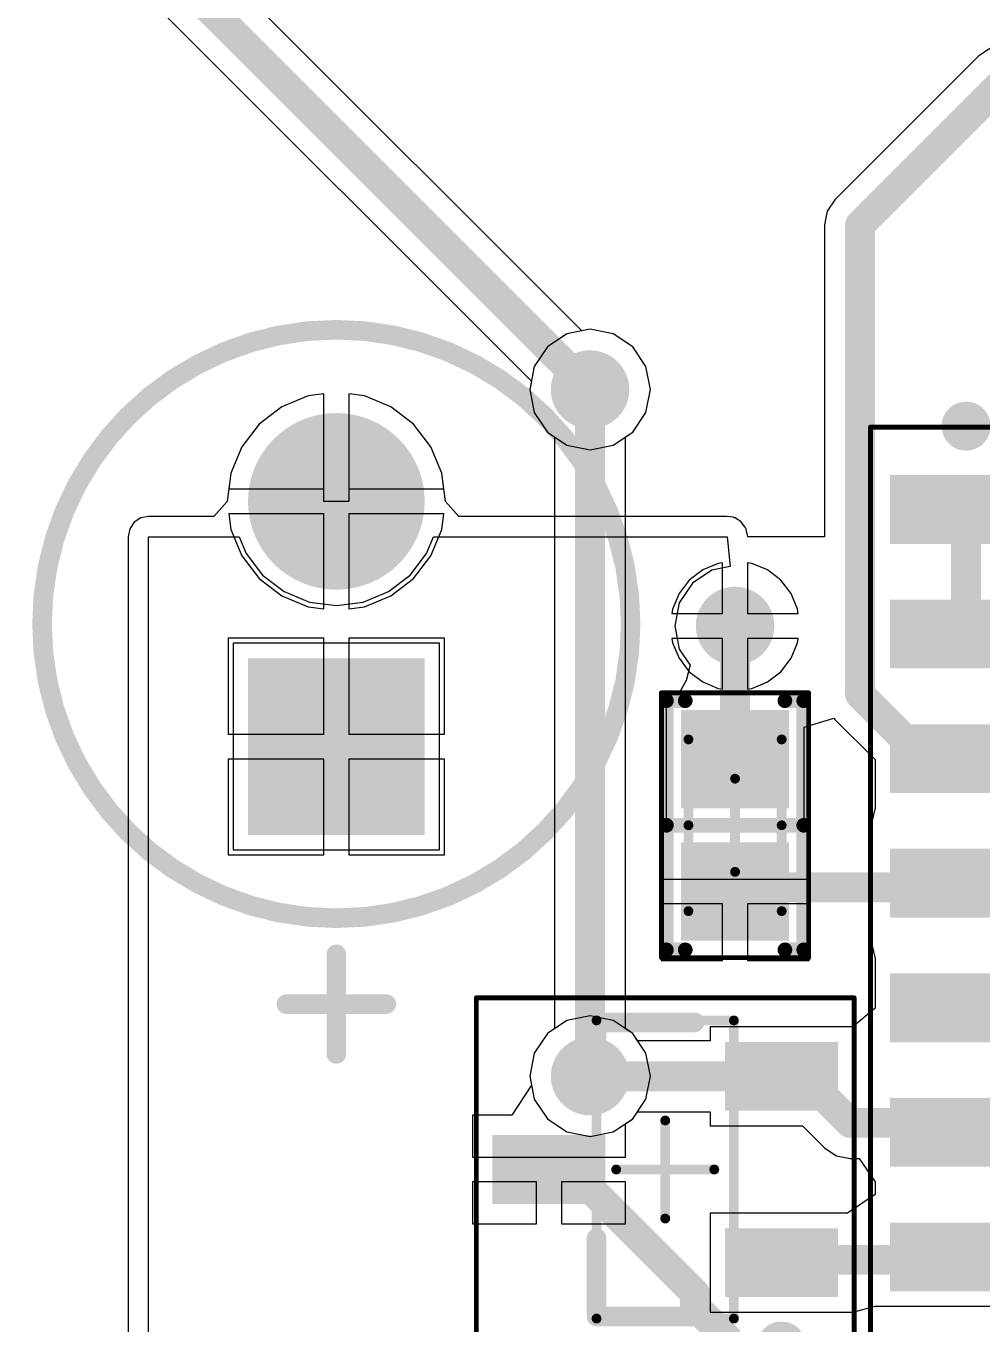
# Model space of a CAD drawing. Header units: millimetres. Extents: x 45 to 209, y 90 to 189.
# Drawn here: x 55.07 to 64.82, y 106.84 to 120.07 of the extents above; entities that cross this region are included whole.
import ezdxf

# ---------------------------------------------------------------- set-up
doc = ezdxf.new("R2010")
doc.units = ezdxf.units.MM
for name, color, linetype in [('BottomLayer', 5, 'Continuous'), ('BottomSolder', 6, 'Continuous'), ('Mechanical13', 56, 'Continuous'), ('Mechanical15', 56, 'Continuous'), ('MultiLayer', 9, 'Continuous'), ('PadHoleLayer', 156, 'Continuous'), ('TopLayer', 1, 'Continuous'), ('TopOverlay', 2, 'Continuous'), ('TopPaste', 8, 'Continuous'), ('TopSolder', 216, 'Continuous'), ('ViaHoleLayer', 16, 'Continuous')]:
    doc.layers.add(name, color=color, linetype=linetype)

# ---------------------------------------------------------------- blocks, each defined once
blk = doc.blocks.new('TI_SOT_23_3_DBZ_5')
at = {"layer": 'Mechanical13', "const_width": 0.0999998}
for points in [[(0.7000011399999999, 1.5199995), (-0.6999985999999999, 1.5199995)], [(-0.6999985999999999, 1.5199995), (-0.6999985999999999, -1.5199995)], [(0.7000011399999999, 1.5199995), (0.7000011399999999, -1.5199995)], [(0.7000011399999999, -1.5199995), (-0.6999985999999999, -1.5199995)]]:
    blk.add_lwpolyline(points, dxfattribs=at)
at = {"layer": 'Mechanical13', "const_width": 0.0499999}
for points in [[(-0.72499728, 1.5199995, 1), (-0.67499992, 1.5199995, 1)], [(-0.72499728, 1.5199995, 1), (-0.67499992, 1.5199995, 1)], [(0.67500246, 1.5199995, 1), (0.72499982, 1.5199995, 1)], [(0.67500246, 1.5199995, 1), (0.72499982, 1.5199995, 1)], [(-0.72499728, -1.5199995, 1), (-0.67499992, -1.5199995, 1)], [(-0.72499728, -1.5199995, 1), (-0.67499992, -1.5199995, 1)], [(0.67500246, -1.5199995, 1), (0.72499982, -1.5199995, 1)], [(0.67500246, -1.5199995, 1), (0.72499982, -1.5199995, 1)]]:
    blk.add_lwpolyline(points, format="xyb", close=True, dxfattribs=at)
at = {"layer": 'Mechanical15'}
for points, const_width in [([(1.92499996, 1.75000158), (-1.92499996, 1.75000158)], 0.0499999), ([(-1.92499996, 1.75000158), (-1.92499996, -1.74999904)], 0.0499999), ([(1.92499996, 1.75000158), (1.92499996, -1.74999904)], 0.0499999), ([(0, 0.50000154), (0, -0.499999)], 0.0999998), ([(0.50000154, 0), (-0.499999, 0)], 0.0999998), ([(1.92499996, -1.74999904), (-1.92499996, -1.74999904)], 0.0499999)]:
    blk.add_lwpolyline(points, dxfattribs=dict(at, const_width=const_width))
for points, const_width in [([(-1.9374993, 1.75000158, 1), (-1.91250062, 1.75000158, 1)], 0.02499868), ([(-1.9374993, 1.75000158, 1), (-1.91250062, 1.75000158, 1)], 0.02499868), ([(1.91250062, 1.75000158, 1), (1.9374993, 1.75000158, 1)], 0.02499868), ([(1.91250062, 1.75000158, 1), (1.9374993, 1.75000158, 1)], 0.02499868), ([(-0.02499868, 0.50000154, 1), (0.02499868, 0.50000154, 1)], 0.0499999), ([(-0.5249976799999999, 0, 1), (-0.47500032, 0, 1)], 0.0499999), ([(0.47500286, 0, 1), (0.52500022, 0, 1)], 0.0499999), ([(-0.02499868, -0.499999, 1), (0.02499868, -0.499999, 1)], 0.0499999), ([(-1.9374993, -1.74999904, 1), (-1.91250062, -1.74999904, 1)], 0.02499868), ([(-1.9374993, -1.74999904, 1), (-1.91250062, -1.74999904, 1)], 0.02499868), ([(1.91250062, -1.74999904, 1), (1.9374993, -1.74999904, 1)], 0.02499868), ([(1.91250062, -1.74999904, 1), (1.9374993, -1.74999904, 1)], 0.02499868)]:
    blk.add_lwpolyline(points, format="xyb", close=True, dxfattribs=dict(at, const_width=const_width))
at = {"layer": 'TopLayer'}
for points in [[(-0.65999868, 0.65000124), (-0.65999868, 1.25000004), (-1.70999912, 0.65000124), (-1.70999912, 1.25000004)], [(1.71000166, -0.2999994), (1.71000166, 0.2999994), (0.6600012199999999, -0.2999994), (0.6600012199999999, 0.2999994)], [(-0.65999868, -1.2499975), (-0.65999868, -0.6499986999999999), (-1.70999912, -1.2499975), (-1.70999912, -0.6499986999999999)]]:
    blk.add_solid(points, dxfattribs=at)
at = {"layer": 'TopOverlay'}
for points, const_width in [([(-1.05999788, 1.80000148, 1), (-1.30999992, 1.80000148, 1)], 0.2499995), ([(-1.37249916, 1.80000148, 1), (-1.24750068, 1.80000148, 1)], 0.12499848), ([(-1.12249712, 1.80000148, 1), (-0.9974986399999999, 1.80000148, 1)], 0.12499848), ([(-0.3499993, 1.49999954, 1), (-0.2499995, 1.49999954, 1)], 0.0999998), ([(0.65000124, 1.49999954, 1), (0.75000104, 1.49999954, 1)], 0.0999998), ([(0.65000124, 1.49999954, 1), (0.75000104, 1.49999954, 1)], 0.0999998), ([(0.65000124, 0.7000011399999999, 1), (0.75000104, 0.7000011399999999, 1)], 0.0999998), ([(0.65000124, -0.6999985999999999, 1), (0.75000104, -0.6999985999999999, 1)], 0.0999998), ([(-0.3499993, -1.49999954, 1), (-0.2499995, -1.49999954, 1)], 0.0999998), ([(0.65000124, -1.49999954, 1), (0.75000104, -1.49999954, 1)], 0.0999998), ([(0.65000124, -1.49999954, 1), (0.75000104, -1.49999954, 1)], 0.0999998)]:
    blk.add_lwpolyline(points, format="xyb", close=True, dxfattribs=dict(at, const_width=const_width))
at = {"layer": 'TopOverlay', "const_width": 0.1999996}
for points in [[(0.7000011399999999, 1.49999954), (-0.2999994, 1.49999954)], [(0.7000011399999999, 1.49999954), (0.7000011399999999, 0.7000011399999999)], [(0.7000011399999999, -0.6999985999999999), (0.7000011399999999, -1.49999954)], [(0.7000011399999999, -1.49999954), (-0.2999994, -1.49999954)]]:
    blk.add_lwpolyline(points, dxfattribs=at)
at = {"layer": 'TopPaste'}
for points in [[(-0.65999868, 0.65000124), (-0.65999868, 1.25000004), (-1.70999912, 0.65000124), (-1.70999912, 1.25000004)], [(1.71000166, -0.2999994), (1.71000166, 0.2999994), (0.6600012199999999, -0.2999994), (0.6600012199999999, 0.2999994)], [(-0.65999868, -1.2499975), (-0.65999868, -0.6499986999999999), (-1.70999912, -1.2499975), (-1.70999912, -0.6499986999999999)]]:
    blk.add_solid(points, dxfattribs=at)
at = {"layer": 'TopSolder'}
for points in [[(-0.60919868, 0.59920124), (-0.60919868, 1.30080004), (-1.76079912, 0.59920124), (-1.76079912, 1.30080004)], [(1.76080166, -0.3507994), (1.76080166, 0.3507994), (0.60920122, -0.3507994), (0.60920122, 0.3507994)], [(-0.60919868, -1.3007975), (-0.60919868, -0.5991987), (-1.76079912, -1.3007975), (-1.76079912, -0.5991987)]]:
    blk.add_solid(points, dxfattribs=at)
blk = doc.blocks.new('34355DA5_B1DA_47C2_A88A_ECF82120A4F7_8')
at = {"layer": 'Mechanical15'}
for points, const_width in [([(-3.70000022, 4.65000086), (3.70000022, 4.65000086)], 0.0499999), ([(-3.70000022, -4.65000086), (-3.70000022, 4.65000086)], 0.0499999), ([(3.70000022, -4.65000086), (3.70000022, 4.65000086)], 0.0499999), ([(0, -0.499999), (0, 0.499999)], 0.0999998), ([(-0.50000154, 0), (0.499999, 0)], 0.0999998), ([(-3.70000022, -4.65000086), (3.70000022, -4.65000086)], 0.0499999)]:
    blk.add_lwpolyline(points, dxfattribs=dict(at, const_width=const_width))
for points, const_width in [([(-3.71249956, 4.65000086, 1), (-3.68750088, 4.65000086, 1)], 0.02499868), ([(-3.71249956, 4.65000086, 1), (-3.68750088, 4.65000086, 1)], 0.02499868), ([(3.68750088, 4.65000086, 1), (3.71249956, 4.65000086, 1)], 0.02499868), ([(3.68750088, 4.65000086, 1), (3.71249956, 4.65000086, 1)], 0.02499868), ([(-0.02499868, 0.499999, 1), (0.02499868, 0.499999, 1)], 0.0499999), ([(-0.52500022, 0, 1), (-0.47500286, 0, 1)], 0.0499999), ([(0.47500032, 0, 1), (0.5249976799999999, 0, 1)], 0.0499999), ([(-0.02499868, -0.499999, 1), (0.02499868, -0.499999, 1)], 0.0499999), ([(-3.71249956, -4.65000086, 1), (-3.68750088, -4.65000086, 1)], 0.02499868), ([(-3.71249956, -4.65000086, 1), (-3.68750088, -4.65000086, 1)], 0.02499868), ([(3.68750088, -4.65000086, 1), (3.71249956, -4.65000086, 1)], 0.02499868), ([(3.68750088, -4.65000086, 1), (3.71249956, -4.65000086, 1)], 0.02499868)]:
    blk.add_lwpolyline(points, format="xyb", close=True, dxfattribs=dict(at, const_width=const_width))
at = {"layer": 'TopLayer'}
for points in [[(-2.00000108, 3.5100006), (-2.00000108, 4.1099994), (-3.45000072, 3.5100006), (-3.45000072, 4.1099994)], [(3.44999818, 3.5100006), (3.44999818, 4.1099994), (1.99999854, 3.5100006), (1.99999854, 4.1099994)], [(-2.00000108, 2.2400006), (-2.00000108, 2.8399994), (-3.45000072, 2.2400006), (-3.45000072, 2.8399994)], [(3.44999818, 2.2400006), (3.44999818, 2.8399994), (1.99999854, 2.2400006), (1.99999854, 2.8399994)], [(-2.00000108, 0.9700006), (-2.00000108, 1.5699994), (-3.45000072, 0.9700006), (-3.45000072, 1.5699994)], [(3.44999818, 0.9700006), (3.44999818, 1.5699994), (1.99999854, 0.9700006), (1.99999854, 1.5699994)], [(-2.00000108, -0.2999994), (-2.00000108, 0.2999994), (-3.45000072, -0.2999994), (-3.45000072, 0.2999994)], [(3.44999818, -0.2999994), (3.44999818, 0.2999994), (1.99999854, -0.2999994), (1.99999854, 0.2999994)], [(-2.00000108, -1.5699994), (-2.00000108, -0.9700006), (-3.45000072, -1.5699994), (-3.45000072, -0.9700006)], [(3.44999818, -1.5699994), (3.44999818, -0.9700006), (1.99999854, -1.5699994), (1.99999854, -0.9700006)], [(-2.00000108, -2.8399994), (-2.00000108, -2.2400006), (-3.45000072, -2.8399994), (-3.45000072, -2.2400006)], [(3.44999818, -2.8399994), (3.44999818, -2.2400006), (1.99999854, -2.8399994), (1.99999854, -2.2400006)], [(-2.00000108, -4.1099994), (-2.00000108, -3.5100006), (-3.45000072, -4.1099994), (-3.45000072, -3.5100006)], [(3.44999818, -4.1099994), (3.44999818, -3.5100006), (1.99999854, -4.1099994), (1.99999854, -3.5100006)]]:
    blk.add_solid(points, dxfattribs=at)
at = {"layer": 'TopOverlay'}
for points, const_width in [([(-2.59999988, 4.660000839999999, 1), (-2.85000192, 4.660000839999999, 1)], 0.2499995), ([(-2.91250116, 4.660000839999999, 1), (-2.78750268, 4.660000839999999, 1)], 0.12499848), ([(-2.66249912, 4.660000839999999, 1), (-2.53750064, 4.660000839999999, 1)], 0.12499848), ([(-1.65000178, 4.39999882, 1), (-1.55000198, 4.39999882, 1)], 0.0999998), ([(-1.65000178, 4.39999882, 1), (-1.55000198, 4.39999882, 1)], 0.0999998), ([(1.54999944, 4.39999882, 1), (1.64999924, 4.39999882, 1)], 0.0999998), ([(1.54999944, 4.39999882, 1), (1.64999924, 4.39999882, 1)], 0.0999998), ([(-0.30000194, 3.40000082, 1), (-0.90000074, 3.40000082, 1)], 0.5999987999999999), ([(-1.05000044, 3.40000082, 1), (-0.75000104, 3.40000082, 1)], 0.2999994), ([(-0.4500016399999999, 3.40000082, 1), (-0.15000224, 3.40000082, 1)], 0.2999994), ([(-1.65000178, -4.39999882, 1), (-1.55000198, -4.39999882, 1)], 0.0999998), ([(-1.65000178, -4.39999882, 1), (-1.55000198, -4.39999882, 1)], 0.0999998), ([(1.54999944, -4.39999882, 1), (1.64999924, -4.39999882, 1)], 0.0999998), ([(1.54999944, -4.39999882, 1), (1.64999924, -4.39999882, 1)], 0.0999998)]:
    blk.add_lwpolyline(points, format="xyb", close=True, dxfattribs=dict(at, const_width=const_width))
at = {"layer": 'TopOverlay', "const_width": 0.1999996}
for points in [[(-1.60000188, 4.39999882), (1.59999934, 4.39999882)], [(-1.60000188, -4.39999882), (-1.60000188, 4.39999882)], [(1.59999934, -4.39999882), (1.59999934, 4.39999882)], [(-1.60000188, -4.39999882), (1.59999934, -4.39999882)]]:
    blk.add_lwpolyline(points, dxfattribs=at)
at = {"layer": 'TopPaste'}
for points in [[(-2.00000108, 3.5100006), (-2.00000108, 4.1099994), (-3.45000072, 3.5100006), (-3.45000072, 4.1099994)], [(3.44999818, 3.5100006), (3.44999818, 4.1099994), (1.99999854, 3.5100006), (1.99999854, 4.1099994)], [(-2.00000108, 2.2400006), (-2.00000108, 2.8399994), (-3.45000072, 2.2400006), (-3.45000072, 2.8399994)], [(3.44999818, 2.2400006), (3.44999818, 2.8399994), (1.99999854, 2.2400006), (1.99999854, 2.8399994)], [(-2.00000108, 0.9700006), (-2.00000108, 1.5699994), (-3.45000072, 0.9700006), (-3.45000072, 1.5699994)], [(3.44999818, 0.9700006), (3.44999818, 1.5699994), (1.99999854, 0.9700006), (1.99999854, 1.5699994)], [(-2.00000108, -0.2999994), (-2.00000108, 0.2999994), (-3.45000072, -0.2999994), (-3.45000072, 0.2999994)], [(3.44999818, -0.2999994), (3.44999818, 0.2999994), (1.99999854, -0.2999994), (1.99999854, 0.2999994)], [(-2.00000108, -1.5699994), (-2.00000108, -0.9700006), (-3.45000072, -1.5699994), (-3.45000072, -0.9700006)], [(3.44999818, -1.5699994), (3.44999818, -0.9700006), (1.99999854, -1.5699994), (1.99999854, -0.9700006)], [(-2.00000108, -2.8399994), (-2.00000108, -2.2400006), (-3.45000072, -2.8399994), (-3.45000072, -2.2400006)], [(3.44999818, -2.8399994), (3.44999818, -2.2400006), (1.99999854, -2.8399994), (1.99999854, -2.2400006)], [(-2.00000108, -4.1099994), (-2.00000108, -3.5100006), (-3.45000072, -4.1099994), (-3.45000072, -3.5100006)], [(3.44999818, -4.1099994), (3.44999818, -3.5100006), (1.99999854, -4.1099994), (1.99999854, -3.5100006)]]:
    blk.add_solid(points, dxfattribs=at)
at = {"layer": 'TopSolder'}
for points in [[(-1.94920108, 3.4592006), (-1.94920108, 4.1607994), (-3.50080072, 3.4592006), (-3.50080072, 4.1607994)], [(3.50079818, 3.4592006), (3.50079818, 4.1607994), (1.94919854, 3.4592006), (1.94919854, 4.1607994)], [(-1.94920108, 2.1892006), (-1.94920108, 2.8907994), (-3.50080072, 2.1892006), (-3.50080072, 2.8907994)], [(3.50079818, 2.1892006), (3.50079818, 2.8907994), (1.94919854, 2.1892006), (1.94919854, 2.8907994)], [(-1.94920108, 0.9192005999999999), (-1.94920108, 1.6207994), (-3.50080072, 0.9192005999999999), (-3.50080072, 1.6207994)], [(3.50079818, 0.9192005999999999), (3.50079818, 1.6207994), (1.94919854, 0.9192005999999999), (1.94919854, 1.6207994)], [(-1.94920108, -0.3507994), (-1.94920108, 0.3507994), (-3.50080072, -0.3507994), (-3.50080072, 0.3507994)], [(3.50079818, -0.3507994), (3.50079818, 0.3507994), (1.94919854, -0.3507994), (1.94919854, 0.3507994)], [(-1.94920108, -1.6207994), (-1.94920108, -0.9192005999999999), (-3.50080072, -1.6207994), (-3.50080072, -0.9192005999999999)], [(3.50079818, -1.6207994), (3.50079818, -0.9192005999999999), (1.94919854, -1.6207994), (1.94919854, -0.9192005999999999)], [(-1.94920108, -2.8907994), (-1.94920108, -2.1892006), (-3.50080072, -2.8907994), (-3.50080072, -2.1892006)], [(3.50079818, -2.8907994), (3.50079818, -2.1892006), (1.94919854, -2.8907994), (1.94919854, -2.1892006)], [(-1.94920108, -4.1607994), (-1.94920108, -3.4592006), (-3.50080072, -4.1607994), (-3.50080072, -3.4592006)], [(3.50079818, -4.1607994), (3.50079818, -3.4592006), (1.94919854, -4.1607994), (1.94919854, -3.4592006)]]:
    blk.add_solid(points, dxfattribs=at)
blk = doc.blocks.new('CAP_0603_1608_84')
at = {"layer": 'Mechanical13', "const_width": 0.0999998}
for points in [[(-0.87499952, -0.47500032), (-0.87499952, 0.47499778)], [(0.87499952, 0.47499778), (-0.87499952, 0.47499778)], [(0.87499952, -0.47500032), (0.87499952, 0.47499778)], [(0.87499952, -0.47500032), (-0.87499952, -0.47500032)]]:
    blk.add_lwpolyline(points, dxfattribs=at)
at = {"layer": 'Mechanical13', "const_width": 0.0499999}
for points in [[(-0.8999982, 0.47499778, 1), (-0.8500008399999999, 0.47499778, 1)], [(-0.8999982, 0.47499778, 1), (-0.8500008399999999, 0.47499778, 1)], [(0.8500008399999999, 0.47499778, 1), (0.8999982, 0.47499778, 1)], [(0.8500008399999999, 0.47499778, 1), (0.8999982, 0.47499778, 1)], [(-0.8999982, -0.47500032, 1), (-0.8500008399999999, -0.47500032, 1)], [(-0.8999982, -0.47500032, 1), (-0.8500008399999999, -0.47500032, 1)], [(0.8500008399999999, -0.47500032, 1), (0.8999982, -0.47500032, 1)], [(0.8500008399999999, -0.47500032, 1), (0.8999982, -0.47500032, 1)]]:
    blk.add_lwpolyline(points, format="xyb", close=True, dxfattribs=at)
at = {"layer": 'Mechanical15'}
for points, const_width in [([(-1.34999984, -0.75000104), (-1.34999984, 0.7499985)], 0.0499999), ([(1.34999984, 0.7499985), (-1.34999984, 0.7499985)], 0.0499999), ([(1.34999984, -0.75000104), (1.34999984, 0.7499985)], 0.0499999), ([(0, -0.47500032), (0, 0.47499778)], 0.0999998), ([(0.47500032, 0), (-0.47500032, 0)], 0.0999998), ([(1.34999984, -0.75000104), (-1.34999984, -0.75000104)], 0.0499999)]:
    blk.add_lwpolyline(points, dxfattribs=dict(at, const_width=const_width))
for points, const_width in [([(-1.36249918, 0.7499985, 1), (-1.3375005, 0.7499985, 1)], 0.02499868), ([(-1.36249918, 0.7499985, 1), (-1.3375005, 0.7499985, 1)], 0.02499868), ([(1.3375005, 0.7499985, 1), (1.36249918, 0.7499985, 1)], 0.02499868), ([(1.3375005, 0.7499985, 1), (1.36249918, 0.7499985, 1)], 0.02499868), ([(-0.02499868, 0.47499778, 1), (0.02499868, 0.47499778, 1)], 0.0499999), ([(-0.499999, 0, 1), (-0.4500016399999999, 0, 1)], 0.0499999), ([(0.4500016399999999, 0, 1), (0.499999, 0, 1)], 0.0499999), ([(-0.02499868, -0.47500032, 1), (0.02499868, -0.47500032, 1)], 0.0499999), ([(-1.36249918, -0.75000104, 1), (-1.3375005, -0.75000104, 1)], 0.02499868), ([(-1.36249918, -0.75000104, 1), (-1.3375005, -0.75000104, 1)], 0.02499868), ([(1.3375005, -0.75000104, 1), (1.36249918, -0.75000104, 1)], 0.02499868), ([(1.3375005, -0.75000104, 1), (1.36249918, -0.75000104, 1)], 0.02499868)]:
    blk.add_lwpolyline(points, format="xyb", close=True, dxfattribs=dict(at, const_width=const_width))
at = {"layer": 'TopLayer'}
for points in [[(-0.22500082, -0.499999), (-0.22500082, 0.499999), (-1.12499902, -0.499999), (-1.12499902, 0.499999)], [(1.12499902, -0.499999), (1.12499902, 0.499999), (0.22500082, -0.499999), (0.22500082, 0.499999)]]:
    blk.add_solid(points, dxfattribs=at)
at = {"layer": 'TopOverlay', "const_width": 0.1499997}
for points in [[(1.27, 0.7000011399999999), (-1.27, 0.7000011399999999)], [(-1.27, 0.508), (-1.27, 0.7000011399999999)], [(0, -0.7000011399999999), (0, 0.7000011399999999)], [(1.27, 0.508), (1.27, 0.7000011399999999)], [(-1.27, -0.7000011399999999), (-1.27, -0.508)], [(1.27, -0.7000011399999999), (1.27, -0.508)], [(1.27, -0.7000011399999999), (-1.27, -0.7000011399999999)]]:
    blk.add_lwpolyline(points, dxfattribs=at)
at = {"layer": 'TopOverlay', "const_width": 0.07499858}
for points in [[(-1.30750056, 0.7000011399999999, 1), (-1.23249944, 0.7000011399999999, 1)], [(-1.30750056, 0.7000011399999999, 1), (-1.23249944, 0.7000011399999999, 1)], [(-0.03750056, 0.7000011399999999, 1), (0.03750056, 0.7000011399999999, 1)], [(1.23249944, 0.7000011399999999, 1), (1.30750056, 0.7000011399999999, 1)], [(1.23249944, 0.7000011399999999, 1), (1.30750056, 0.7000011399999999, 1)], [(-1.30750056, 0.508, 1), (-1.23249944, 0.508, 1)], [(1.23249944, 0.508, 1), (1.30750056, 0.508, 1)], [(-1.30750056, -0.508, 1), (-1.23249944, -0.508, 1)], [(1.23249944, -0.508, 1), (1.30750056, -0.508, 1)], [(-1.30750056, -0.7000011399999999, 1), (-1.23249944, -0.7000011399999999, 1)], [(-1.30750056, -0.7000011399999999, 1), (-1.23249944, -0.7000011399999999, 1)], [(-0.03750056, -0.7000011399999999, 1), (0.03750056, -0.7000011399999999, 1)], [(1.23249944, -0.7000011399999999, 1), (1.30750056, -0.7000011399999999, 1)], [(1.23249944, -0.7000011399999999, 1), (1.30750056, -0.7000011399999999, 1)]]:
    blk.add_lwpolyline(points, format="xyb", close=True, dxfattribs=at)
at = {"layer": 'TopPaste'}
for points in [[(-0.22500082, -0.499999), (-0.22500082, 0.499999), (-1.12499902, -0.499999), (-1.12499902, 0.499999)], [(1.12499902, -0.499999), (1.12499902, 0.499999), (0.22500082, -0.499999), (0.22500082, 0.499999)]]:
    blk.add_solid(points, dxfattribs=at)
at = {"layer": 'TopSolder'}
for points in [[(-0.17420082, -0.5507989999999999), (-0.17420082, 0.5507989999999999), (-1.17579902, -0.5507989999999999), (-1.17579902, 0.5507989999999999)], [(1.17579902, -0.5507989999999999), (1.17579902, 0.5507989999999999), (0.17420082, -0.5507989999999999), (0.17420082, 0.5507989999999999)]]:
    blk.add_solid(points, dxfattribs=at)
blk = doc.blocks.new('3924B366_8672_45E9_B0BE_62DACC24E783_88')
at = {"layer": 'BottomLayer', "const_width": 0.8499983}
blk.add_lwpolyline([(2.07499966, 0, 1), (2.9250005, 0, 1)], format="xyb", close=True, dxfattribs=at)
at = {"layer": 'BottomLayer'}
blk.add_solid([(-0.8499983, -0.8499983), (0.8499983, -0.8499983), (-0.8499983, 0.8499983), (0.8499983, 0.8499983)], dxfattribs=at)
at = {"layer": 'BottomSolder', "const_width": 0.9007983}
blk.add_lwpolyline([(2.04959966, 0, 1), (2.9504005, 0, 1)], format="xyb", close=True, dxfattribs=at)
at = {"layer": 'BottomSolder'}
blk.add_solid([(-0.9007983, -0.9007983), (0.9007983, -0.9007983), (-0.9007983, 0.9007983), (0.9007983, 0.9007983)], dxfattribs=at)
at = {"layer": 'MultiLayer', "const_width": 0.8499983}
blk.add_lwpolyline([(2.07499966, 0, 1), (2.9250005, 0, 1)], format="xyb", close=True, dxfattribs=at)
at = {"layer": 'MultiLayer'}
blk.add_solid([(-0.8499983, -0.8499983), (0.8499983, -0.8499983), (-0.8499983, 0.8499983), (0.8499983, 0.8499983)], dxfattribs=at)
at = {"layer": 'PadHoleLayer', "const_width": 0.4250004199999999}
for points in [[(-0.21249894, 0, 1), (0.21249894, 0, 1)], [(2.28750114, 0, 1), (2.71249902, 0, 1)]]:
    blk.add_lwpolyline(points, format="xyb", close=True, dxfattribs=at)
at = {"layer": 'TopLayer', "const_width": 0.8499983}
blk.add_lwpolyline([(2.07499966, 0, 1), (2.9250005, 0, 1)], format="xyb", close=True, dxfattribs=at)
at = {"layer": 'TopLayer'}
blk.add_solid([(-0.8499983, -0.8499983), (0.8499983, -0.8499983), (-0.8499983, 0.8499983), (0.8499983, 0.8499983)], dxfattribs=at)
at = {"layer": 'TopOverlay'}
for points, const_width in [([(4.24999912, 0, 1), (-1.74999904, 0, 1)], 0.1999996), ([(-2.675001, 0.508, 1), (-2.5750012, 0.508, 1)], 0.0999998), ([(-3.183001, 0, 1), (-3.0830012, 0, 1)], 0.0999998), ([(-2.167001, 0, 1), (-2.0670012, 0, 1)], 0.0999998), ([(-1.79999894, 0, 1), (-1.69999914, 0, 1)], 0.0999998), ([(4.19999922, 0, 1), (4.29999902, 0, 1)], 0.0999998), ([(-2.675001, -0.508, 1), (-2.5750012, -0.508, 1)], 0.0999998)]:
    blk.add_lwpolyline(points, format="xyb", close=True, dxfattribs=dict(at, const_width=const_width))
at = {"layer": 'TopOverlay', "const_width": 0.1999996}
for points in [[(-2.6250011, 0.508), (-2.6250011, -0.508)], [(-3.1330011, 0), (-2.1170011, 0)]]:
    blk.add_lwpolyline(points, dxfattribs=at)
at = {"layer": 'TopSolder', "const_width": 0.9007983}
blk.add_lwpolyline([(2.04959966, 0, 1), (2.9504005, 0, 1)], format="xyb", close=True, dxfattribs=at)
at = {"layer": 'TopSolder'}
blk.add_solid([(-0.9007983, -0.9007983), (0.9007983, -0.9007983), (-0.9007983, 0.9007983), (0.9007983, 0.9007983)], dxfattribs=at)

msp = doc.modelspace()

# ---------------------------------------------------------------- linework, layer by layer
at = {"layer": 'BottomLayer'}
for p, q in [((60.58532459999999, 116.93380474), (60.38579744, 116.80048522)), ((60.820681, 116.98061948), (60.58532459999999, 116.93380474)), ((61.05603739999999, 116.93380474), (60.820681, 116.98061948)), ((61.25556456, 116.80048522), (61.05603739999999, 116.93380474)), ((60.38579744, 116.80048522), (60.25247792, 116.60095806)), ((61.38888407999999, 116.60095806), (61.25556456, 116.80048522)), ((60.25247792, 116.60095806), (60.20566318, 116.36560166)), ((61.43569882, 116.36560166), (61.38888407999999, 116.60095806)), ((60.20566318, 116.36560166), (60.25247792, 116.13024526)), ((61.38888407999999, 116.13024526), (61.43569882, 116.36560166)), ((57.94648049999999, 116.30118472), (57.67791868, 116.18994288)), ((58.10767652, 116.32240642), (57.94648049999999, 116.30118472)), ((58.10767652, 115.35259632), (58.10767652, 116.32240642)), ((58.52288269999999, 116.30118472), (58.36167652, 116.32240896)), ((58.36167652, 116.32240896), (58.36167652, 115.35259632)), ((58.79144452, 116.18994288), (58.52288269999999, 116.30118472)), ((57.67791868, 116.18994288), (57.44729938, 116.01298362)), ((59.02206382, 116.01298362), (58.79144452, 116.18994288)), ((60.25247792, 116.13024526), (60.38579744, 115.9307181)), ((61.25556456, 115.9307181), (61.38888407999999, 116.13024526)), ((57.44729938, 116.01298362), (57.27034012, 115.78236432)), ((59.19902308, 115.78236432), (59.02206382, 116.01298362)), ((60.38579744, 115.9307181), (60.45811377999999, 115.88239714)), ((61.18324822, 115.88239714), (61.25556456, 115.9307181)), ((60.45811377999999, 115.88239714), (60.45811377999999, 109.84880494)), ((61.18324822, 109.84880494), (61.18324822, 115.88239714)), ((57.27034012, 115.78236432), (57.15909827999999, 115.5138025)), ((59.31026492, 115.5138025), (59.19902308, 115.78236432)), ((57.15909827999999, 115.5138025), (57.13787404, 115.35259632)), ((59.33148916, 115.35259632), (59.31026492, 115.5138025)), ((57.13787404, 115.35259632), (58.10767652, 115.35259632)), ((58.36167652, 115.35259632), (59.33148916, 115.35259632)), ((58.10767652, 115.09859632), (57.13787658, 115.09859632)), ((57.13787658, 115.09859632), (57.15909827999999, 114.9374003)), ((58.10767652, 114.12879638), (58.10767652, 115.09859632)), ((59.33148662, 115.09859632), (58.36167652, 115.09859632)), ((58.36167652, 115.09859632), (58.36167652, 114.12879384)), ((59.31026492, 114.9374003), (59.33148662, 115.09859632)), ((57.15909827999999, 114.9374003), (57.27034012, 114.66883848)), ((59.19902308, 114.66883848), (59.31026492, 114.9374003)), ((57.27034012, 114.66883848), (57.44729938, 114.43821918)), ((59.02206382, 114.43821918), (59.19902308, 114.66883848)), ((61.96886006, 114.52687026), (61.83224362, 114.42203938)), ((62.12795296, 114.59276802), (61.96886006, 114.52687026)), ((62.17168159999999, 114.59852366), (62.12795296, 114.59276802)), ((62.17168159999999, 114.0826014), (62.17168159999999, 114.59852366)), ((62.46941023999999, 114.59276802), (62.4256816, 114.59852366)), ((62.4256816, 114.59852366), (62.4256816, 114.0826014)), ((62.62850314, 114.52687026), (62.46941023999999, 114.59276802)), ((62.76511957999999, 114.42203938), (62.62850314, 114.52687026)), ((57.44729938, 114.43821918), (57.67791868, 114.26125992)), ((58.79144452, 114.26125992), (59.02206382, 114.43821918)), ((61.83224362, 114.42203938), (61.72741274, 114.28542294)), ((62.86995046, 114.28542294), (62.76511957999999, 114.42203938)), ((57.67791868, 114.26125992), (57.94648049999999, 114.15001808)), ((58.52288269999999, 114.15001808), (58.79144452, 114.26125992)), ((61.72741274, 114.28542294), (61.66151498, 114.12633004)), ((62.93584822, 114.12633004), (62.86995046, 114.28542294)), ((57.94648049999999, 114.15001808), (58.10767652, 114.12879638)), ((58.36167652, 114.12879384), (58.52288269999999, 114.15001808)), ((61.66151498, 114.12633004), (61.65575934, 114.0826014)), ((61.65575934, 114.0826014), (62.17168159999999, 114.0826014)), ((62.4256816, 114.0826014), (62.94160385999999, 114.0826014)), ((62.94160385999999, 114.0826014), (62.93584822, 114.12633004)), ((62.17168159999999, 113.8286014), (61.65575934, 113.8286014)), ((61.65575934, 113.8286014), (61.66151498, 113.78487276)), ((62.17168159999999, 113.31267914), (62.17168159999999, 113.8286014)), ((62.94160385999999, 113.8286014), (62.4256816, 113.8286014)), ((62.4256816, 113.8286014), (62.4256816, 113.31267914)), ((62.93584822, 113.78487276), (62.94160385999999, 113.8286014)), ((59.2878799, 113.77879962), (57.1814833, 113.77879962)), ((57.1814833, 113.77879962), (57.1814833, 111.67240302)), ((59.2878799, 111.67240302), (59.2878799, 113.77879962)), ((61.66151498, 113.78487276), (61.72741274, 113.62577986)), ((62.86995046, 113.62577986), (62.93584822, 113.78487276)), ((61.72741274, 113.62577986), (61.83224362, 113.48916342)), ((62.76511957999999, 113.48916342), (62.86995046, 113.62577986)), ((61.83224362, 113.48916342), (61.96886006, 113.38433254)), ((62.62850314, 113.38433254), (62.76511957999999, 113.48916342)), ((61.96886006, 113.38433254), (62.12795296, 113.31843478)), ((62.12795296, 113.31843478), (62.17168159999999, 113.31267914)), ((62.4256816, 113.31267914), (62.46941023999999, 113.31843478)), ((62.46941023999999, 113.31843478), (62.62850314, 113.38433254)), ((57.1814833, 111.67240302), (59.2878799, 111.67240302)), ((60.45811377999999, 109.84880494), (60.38579744, 109.80048398)), ((61.25556456, 109.80048398), (61.18324822, 109.84880494)), ((60.38579744, 109.80048398), (60.25247792, 109.60095682)), ((61.38888407999999, 109.60095682), (61.25556456, 109.80048398)), ((60.25247792, 109.60095682), (60.20566318, 109.36560042)), ((61.43569882, 109.36560042), (61.38888407999999, 109.60095682)), ((60.20566318, 109.36560042), (60.25247792, 109.13024402)), ((61.38888407999999, 109.13024402), (61.43569882, 109.36560042)), ((60.25247792, 109.13024402), (60.38579744, 108.93071686)), ((61.25556456, 108.93071686), (61.38888407999999, 109.13024402)), ((60.38579744, 108.93071686), (60.58532459999999, 108.79739734)), ((61.05603739999999, 108.79739734), (61.25556456, 108.93071686)), ((60.58532459999999, 108.79739734), (60.820681, 108.7505826)), ((60.820681, 108.7505826), (61.05603739999999, 108.79739734))]:
    msp.add_line(p, q, dxfattribs=at)
for points, const_width in [([(60.6206814, 116.36560166, 1), (61.02068059999999, 116.36560166, 1)], 0.3999992), ([(60.744481, 116.36560166, 1), (60.89688099999999, 116.36560166, 1)], 0.1524), ([(62.098682, 113.9556014, 1), (62.49868119999999, 113.9556014, 1)], 0.3999992), ([(60.6206814, 109.36560042, 1), (61.02068059999999, 109.36560042, 1)], 0.3999992), ([(60.744481, 109.36560042, 1), (60.89688099999999, 109.36560042, 1)], 0.1524)]:
    msp.add_lwpolyline(points, format="xyb", close=True, dxfattribs=dict(at, const_width=const_width))
at = {"layer": 'BottomLayer', "const_width": 0.3048}
msp.add_lwpolyline([(60.820681, 109.36560042), (60.820681, 116.36560166)], dxfattribs=at)
at = {"layer": 'MultiLayer', "const_width": 0.3999992}
for points in [[(60.6206814, 116.36560166, 1), (61.02068059999999, 116.36560166, 1)], [(62.098682, 113.9556014, 1), (62.49868119999999, 113.9556014, 1)], [(60.6206814, 109.36560042, 1), (61.02068059999999, 109.36560042, 1)]]:
    msp.add_lwpolyline(points, format="xyb", close=True, dxfattribs=at)
at = {"layer": 'TopLayer'}
for p, q in [((60.73537764, 116.96365228), (55.18325005999999, 122.5157824)), ((54.56430794, 122.10922492), (60.22263037999999, 116.45090502)), ((64.89621767999999, 119.84174406), (64.77859028, 119.76315138)), ((64.7785852, 119.76314376), (63.31670597999999, 118.30126708)), ((64.77859028, 119.76315138), (64.7785852, 119.76314376)), ((63.23811329999999, 118.18363968), (63.21051111999999, 118.04489218)), ((63.31670597999999, 118.30126708), (63.23811329999999, 118.18363968)), ((63.21051111999999, 118.04489218), (63.21051366, 118.04487948)), ((63.21051366, 118.04487948), (63.21051366, 114.86560212)), ((60.820681, 116.98061948), (60.73537764, 116.96365228)), ((61.05603739999999, 116.93380474), (60.820681, 116.98061948)), ((61.25556456, 116.80048522), (61.05603739999999, 116.93380474)), ((61.38888407999999, 116.60095806), (61.25556456, 116.80048522)), ((61.43569882, 116.36560166), (61.38888407999999, 116.60095806)), ((60.22263037999999, 116.45090502), (60.20566318, 116.36560166)), ((60.20566318, 116.36560166), (60.25247792, 116.13024526)), ((61.38888407999999, 116.13024526), (61.43569882, 116.36560166)), ((57.94648049999999, 116.30118472), (57.67791868, 116.18994288)), ((58.10767652, 116.32240642), (57.94648049999999, 116.30118472)), ((58.10767652, 115.22559632), (58.10767652, 116.32240642)), ((58.52288269999999, 116.30118472), (58.36167652, 116.32240896)), ((58.36167652, 116.32240896), (58.36167652, 115.22559632)), ((58.79144452, 116.18994288), (58.52288269999999, 116.30118472)), ((57.67791868, 116.18994288), (57.44729938, 116.01298362)), ((59.02206382, 116.01298362), (58.79144452, 116.18994288)), ((60.25247792, 116.13024526), (60.38579744, 115.9307181)), ((61.25556456, 115.9307181), (61.38888407999999, 116.13024526)), ((57.44729938, 116.01298362), (57.27034012, 115.78236432)), ((59.19902308, 115.78236432), (59.02206382, 116.01298362)), ((60.38579744, 115.9307181), (60.58532459999999, 115.79739858)), ((61.05603739999999, 115.79739858), (61.25556456, 115.9307181)), ((57.27034012, 115.78236432), (57.15909827999999, 115.5138025)), ((59.31026492, 115.5138025), (59.19902308, 115.78236432)), ((60.58532459999999, 115.79739858), (60.820681, 115.75058384)), ((60.820681, 115.75058384), (61.05603739999999, 115.79739858)), ((57.15909827999999, 115.5138025), (57.12115575999999, 115.22560394)), ((59.34820744, 115.22560394), (59.31026492, 115.5138025)), ((57.12115575999999, 115.22560394), (56.9871352, 115.0727823)), ((58.36167652, 115.22559632), (58.10767652, 115.22559632)), ((59.48222799999999, 115.0727823), (59.34820744, 115.22560394)), ((56.1741828, 115.0121017), (56.12927306, 114.94488568)), ((56.24139881999999, 115.05701144), (56.1741828, 115.0121017)), ((56.32068238, 115.0727823), (56.24139881999999, 115.05701144)), ((56.9871352, 115.0727823), (56.32068238, 115.0727823)), ((62.2193066, 115.0727823), (59.48222799999999, 115.0727823)), ((62.24916938, 115.06684124), (62.2193066, 115.0727823)), ((62.27944872, 115.06385928), (62.24916938, 115.06684124)), ((62.2885089, 115.05901804), (62.27944872, 115.06385928)), ((62.29859016, 115.05701144), (62.2885089, 115.05901804)), ((62.32390126, 115.04010012), (62.29859016, 115.05701144)), ((62.35074144, 115.0257542), (62.32390126, 115.04010012)), ((62.35725907999999, 115.01781162), (62.35074144, 115.0257542)), ((62.36580618, 115.0121017), (62.35725907999999, 115.01781162)), ((62.38272258, 114.98678298), (62.36580618, 115.0121017)), ((56.12927306, 114.94488568), (56.1135022, 114.86560212)), ((62.40202403999999, 114.96326258), (62.38272258, 114.98678298)), ((62.405006, 114.95343024), (62.40202403999999, 114.96326258)), ((62.41071591999999, 114.94488568), (62.405006, 114.95343024)), ((62.41665443999999, 114.91502798), (62.41071591999999, 114.94488568)), ((62.42548856, 114.88590688), (62.41665443999999, 114.91502798)), ((62.42748754, 114.86560212), (62.42548856, 114.88590688)), ((56.1135022, 114.86560212), (56.11349711999999, 105.37740418)), ((56.3206773, 105.36559826), (56.32068238, 114.86560212)), ((56.32068238, 114.86560212), (57.24382506, 114.86560212)), ((57.24382506, 114.86560212), (57.31471392, 114.69445692)), ((59.15464928, 114.69445692), (59.22553814, 114.86560212)), ((59.22553814, 114.86560212), (62.2193066, 114.86560212)), ((62.2193066, 114.86560212), (62.24932431999999, 114.56080212)), ((63.21051366, 114.86560212), (62.42748754, 114.86560212)), ((57.31471392, 114.69445692), (57.48353248, 114.47445228)), ((58.98583072, 114.47445228), (59.15464928, 114.69445692)), ((57.48353248, 114.47445228), (57.70353712, 114.30563372)), ((58.76582608, 114.30563372), (58.98583072, 114.47445228)), ((62.06332519999999, 114.52380448), (61.86379804, 114.39048496)), ((62.24932431999999, 114.56080212), (62.06332519999999, 114.52380448)), ((61.86379804, 114.39048496), (61.73047852, 114.1909578)), ((57.70353712, 114.30563372), (57.95974183999999, 114.19951252)), ((58.50962135999999, 114.19951252), (58.76582608, 114.30563372)), ((57.95974183999999, 114.19951252), (58.2346816, 114.16331498)), ((58.2346816, 114.16331498), (58.50962135999999, 114.19951252)), ((61.73047852, 114.1909578), (61.68366377999999, 113.9556014)), ((61.68366377999999, 113.9556014), (61.73047852, 113.720245)), ((58.10768667999999, 113.82959962), (57.13068329999999, 113.82959962)), ((57.13068329999999, 113.82959962), (57.13068329999999, 112.8526064)), ((58.10768667999999, 112.8526064), (58.10768667999999, 113.82959962)), ((59.3386799, 113.82959962), (58.36168668, 113.82959962)), ((58.36168668, 113.82959962), (58.36168668, 112.8526064)), ((59.3386799, 112.8526064), (59.3386799, 113.82959962)), ((61.73047852, 113.720245), (61.83982044, 113.55660042)), ((61.83982044, 113.55660042), (61.79879943999999, 113.4011321)), ((61.79879943999999, 113.4011321), (61.71763374, 113.25180042)), ((61.71763374, 113.25180042), (61.59548259999999, 113.25180042)), ((61.59548259999999, 113.25180042), (61.59548259999999, 111.95260058)), ((63.0018806, 112.92465604), (63.3066806, 113.01711458)), ((63.0018806, 111.95260058), (63.0018806, 112.92465604)), ((63.3066806, 113.01711458), (63.31670597999999, 113.0021108)), ((63.31670597999999, 113.0021108), (63.72548088, 112.59333844)), ((57.13068329999999, 112.8526064), (58.10768667999999, 112.8526064)), ((58.36168668, 112.8526064), (59.3386799, 112.8526064)), ((58.10768667999999, 112.5986064), (57.13068329999999, 112.5986064)), ((57.13068329999999, 112.5986064), (57.13068329999999, 111.62160302)), ((58.10768667999999, 111.62160302), (58.10768667999999, 112.5986064)), ((59.3386799, 112.5986064), (58.36168668, 112.5986064)), ((58.36168668, 112.5986064), (58.36168668, 111.62160302)), ((59.3386799, 111.62160302), (59.3386799, 112.5986064)), ((63.72548088, 112.59333844), (63.72548088, 112.09969198)), ((63.7254758, 112.09969198), (63.67467326, 111.88688316)), ((63.72548088, 112.09969198), (63.7254758, 112.09969198)), ((61.59548259999999, 111.95260058), (61.54468259999999, 111.95260058)), ((61.54468259999999, 111.95260058), (61.54468259999999, 111.37560148)), ((63.0526806, 111.95260058), (63.0018806, 111.95260058)), ((63.0526806, 111.37560148), (63.0526806, 111.95260058)), ((63.67467326, 111.88688316), (63.67467834, 111.88688062)), ((63.67467834, 111.88688062), (63.67468088, 111.81592826)), ((63.67468088, 111.81592826), (63.67468088, 110.84984688)), ((57.13068329999999, 111.62160302), (58.10768667999999, 111.62160302)), ((58.36168668, 111.62160302), (59.3386799, 111.62160302)), ((61.54468259999999, 111.37560148), (63.0526806, 111.37560148)), ((62.17168159999999, 111.12160148), (61.54468259999999, 111.12160148)), ((61.54468259999999, 111.12160148), (61.54468259999999, 110.54460238)), ((62.17168159999999, 110.54460238), (62.17168159999999, 111.12160148)), ((63.0526806, 111.12160148), (62.4256816, 111.12160148)), ((62.4256816, 111.12160148), (62.4256816, 110.54460238)), ((63.0526806, 110.54460238), (63.0526806, 111.12160148)), ((63.67467579999999, 110.77889198), (63.67467326, 110.77888944)), ((63.67467326, 110.77888944), (63.7254758, 110.56608316)), ((63.67468088, 110.84984688), (63.67467579999999, 110.77889198)), ((61.54468259999999, 110.54460238), (62.17168159999999, 110.54460238)), ((62.4256816, 110.54460238), (63.0526806, 110.54460238)), ((63.7254758, 110.56608316), (63.72548088, 110.56607808)), ((63.72548088, 110.56607808), (63.72548088, 110.05945984)), ((60.820681, 109.98061824), (60.58532459999999, 109.9338035)), ((61.05603739999999, 109.9338035), (60.820681, 109.98061824)), ((63.72548088, 110.05945984), (63.50027685999999, 109.86729106)), ((60.58532459999999, 109.9338035), (60.38579744, 109.80048398)), ((61.25556456, 109.80048398), (61.05603739999999, 109.9338035)), ((63.50027685999999, 109.86729106), (62.04387896, 109.86729106)), ((62.04387896, 109.86729106), (62.04387896, 109.72665888)), ((60.38579744, 109.80048398), (60.25247792, 109.60095682)), ((61.3048939, 109.72665888), (61.25556456, 109.80048398)), ((62.04387896, 109.72665888), (61.3048939, 109.72665888)), ((60.25247792, 109.60095682), (60.20566318, 109.36560042)), ((60.20566318, 109.36560042), (60.22410358, 109.2728955)), ((60.22410358, 109.2728955), (60.02214563999999, 108.96809296)), ((60.02214563999999, 108.96809296), (59.62307861999999, 108.96809296)), ((59.62307861999999, 108.96809296), (59.62307861999999, 108.54108848)), ((61.18107905999999, 108.8809481), (61.25556456, 108.93071686)), ((61.25556456, 108.93071686), (61.30287714, 109.00152444)), ((61.30287714, 109.00152444), (62.04387896, 109.00152444)), ((62.04387896, 109.00152444), (62.04387896, 108.86089226)), ((61.18107905999999, 108.54108848), (61.18107905999999, 108.8809481)), ((62.04387896, 108.86089226), (62.98753214, 108.86089226)), ((62.98753214, 108.86089226), (63.21510089999999, 108.6333235)), ((59.62307861999999, 108.54108848), (60.40208392, 108.54108848)), ((60.40208392, 108.54108848), (61.18107905999999, 108.54108848)), ((63.21510089999999, 108.6333235), (63.21510598, 108.63331588)), ((63.21510598, 108.63331588), (63.33273338, 108.5547232)), ((63.33273338, 108.5547232), (63.47148087999999, 108.52712356)), ((63.47148087999999, 108.52712356), (63.56284468, 108.52712356)), ((63.56284468, 108.52712356), (63.72547834, 108.2896869)), ((60.27508392, 108.28708848), (59.62307861999999, 108.28708848)), ((59.62307861999999, 108.28708848), (59.62307861999999, 107.86009416)), ((60.27508392, 107.86009416), (60.27508392, 108.28708848)), ((61.18107905999999, 108.28708848), (60.52908391999999, 108.28708848)), ((60.52908391999999, 108.28708848), (60.52908391999999, 107.86009416)), ((61.18107905999999, 107.86009416), (61.18107905999999, 108.28708848)), ((63.72547834, 108.2896869), (63.72547834, 108.1594611)), ((63.72547834, 108.1594611), (63.44503186, 107.96729232)), ((59.62307861999999, 107.86009416), (60.27508392, 107.86009416)), ((60.52908391999999, 107.86009416), (61.18107905999999, 107.86009416)), ((63.44503186, 107.96729232), (62.04387896, 107.96729232)), ((62.04387896, 107.96729232), (62.04387896, 106.96089352)), ((62.04387896, 106.96089352), (63.44502931999999, 106.96089352)), ((63.44502931999999, 106.96089352), (63.50027432, 106.96088844)), ((63.50027432, 106.96088844), (63.50027685999999, 106.9608859)), ((63.50027685999999, 106.9608859), (63.72548342, 107.01968182)), ((63.72548342, 107.01968182), (63.7254885, 107.0196869)), ((63.7254885, 107.0196869), (65.58188052, 107.0196869))]:
    msp.add_line(p, q, dxfattribs=at)
at = {"layer": 'TopLayer', "const_width": 0.3048}
for points in [[(54.82068284, 122.36559982), (60.820681, 116.36560166)], [(63.57308087999999, 118.04489218), (65.03496518, 119.50677648)], [(63.57308087999999, 113.2584857), (63.57308087999999, 118.04489218)], [(64.6536807, 115.1428863), (65.07868111999998, 115.1428863)], [(64.6536807, 113.8728863), (64.6536807, 115.1428863)], [(62.2986816, 112.59860132), (62.2986816, 113.9556014)], [(63.57308087999999, 113.2584857), (64.22868027999999, 112.6028863)], [(64.22868027999999, 112.6028863), (64.6536807, 112.6028863)], [(64.20582535999999, 111.29074516), (64.33068159999999, 111.4156014)], [(62.2986816, 111.24860148), (62.34082528, 111.29074516)], [(62.34082528, 111.29074516), (64.20582535999999, 111.29074516)], [(64.6536807, 110.0628863), (66.37209738, 110.0628863)], [(60.820681, 109.36560042), (60.82218976, 109.36409166)], [(60.82218976, 109.36409166), (62.77207918, 109.36409166)], [(62.77207918, 109.36409166), (62.99708, 109.36409166)], [(62.99708, 109.36409166), (63.47148087999999, 108.88969078)], [(63.47148087999999, 108.88969078), (64.55687622, 108.88969078)], [(64.55687622, 108.88969078), (64.6536807, 108.7928863)], [(60.02947861999999, 108.56169296), (60.17707802, 108.41409356)], [(60.17707802, 108.41409356), (60.62707965999999, 108.41409356)], [(60.62707965999999, 108.41409356), (61.89147895999999, 107.14969426)], [(62.77207918, 107.46409292), (62.80147714, 107.49349088)], [(62.80147714, 107.49349088), (64.62428528, 107.49349088)], [(64.62428528, 107.49349088), (64.6536807, 107.5228863)], [(61.89147895999999, 107.01680146), (61.89147895999999, 107.14969426)], [(61.89147895999999, 107.01680146), (62.24787906, 106.66040136)]]:
    msp.add_lwpolyline(points, dxfattribs=at)
at = {"layer": 'TopLayer'}
for points, const_width in [([(63.49688087999999, 118.04489218, 1), (63.64928088, 118.04489218, 1)], 0.1524), ([(63.49688087999999, 118.04489218, 1), (63.64928088, 118.04489218, 1)], 0.1524), ([(60.6206814, 116.36560166, 1), (61.02068059999999, 116.36560166, 1)], 0.3999992), ([(60.744481, 116.36560166, 1), (60.89688099999999, 116.36560166, 1)], 0.1524), ([(64.5774807, 115.1428863, 1), (64.7298807, 115.1428863, 1)], 0.1524), ([(64.5774807, 115.1428863, 1), (64.7298807, 115.1428863, 1)], 0.1524), ([(62.098682, 113.9556014, 1), (62.49868119999999, 113.9556014, 1)], 0.3999992), ([(62.2224816, 113.9556014, 1), (62.37488159999999, 113.9556014, 1)], 0.1524), ([(64.5774807, 113.8728863, 1), (64.7298807, 113.8728863, 1)], 0.1524), ([(63.49688087999999, 113.2584857, 1), (63.64928088, 113.2584857, 1)], 0.1524), ([(63.49688087999999, 113.2584857, 1), (63.64928088, 113.2584857, 1)], 0.1524), ([(64.15248027999999, 112.6028863, 1), (64.30488027999999, 112.6028863, 1)], 0.1524), ([(64.15248027999999, 112.6028863, 1), (64.30488027999999, 112.6028863, 1)], 0.1524), ([(64.5774807, 112.6028863, 1), (64.7298807, 112.6028863, 1)], 0.1524), ([(62.2224816, 112.59860132, 1), (62.37488159999999, 112.59860132, 1)], 0.1524), ([(64.2544816, 111.4156014, 1), (64.40688159999999, 111.4156014, 1)], 0.1524), ([(62.26462527999999, 111.29074516, 1), (62.41702528, 111.29074516, 1)], 0.1524), ([(62.26462527999999, 111.29074516, 1), (62.41702528, 111.29074516, 1)], 0.1524), ([(64.12962535999999, 111.29074516, 1), (64.28202535999999, 111.29074516, 1)], 0.1524), ([(64.12962535999999, 111.29074516, 1), (64.28202535999999, 111.29074516, 1)], 0.1524), ([(62.2224816, 111.24860148, 1), (62.37488159999999, 111.24860148, 1)], 0.1524), ([(64.5774807, 110.0628863, 1), (64.7298807, 110.0628863, 1)], 0.1524), ([(60.6206814, 109.36560042, 1), (61.02068059999999, 109.36560042, 1)], 0.3999992), ([(60.744481, 109.36560042, 1), (60.89688099999999, 109.36560042, 1)], 0.1524), ([(60.74598976, 109.36409166, 1), (60.89838975999999, 109.36409166, 1)], 0.1524), ([(60.74598976, 109.36409166, 1), (60.89838975999999, 109.36409166, 1)], 0.1524), ([(62.69587917999999, 109.36409166, 1), (62.84827918, 109.36409166, 1)], 0.1524), ([(62.69587917999999, 109.36409166, 1), (62.84827918, 109.36409166, 1)], 0.1524), ([(62.92087999999999, 109.36409166, 1), (63.07328, 109.36409166, 1)], 0.1524), ([(62.92087999999999, 109.36409166, 1), (63.07328, 109.36409166, 1)], 0.1524), ([(63.39528087999999, 108.88969078, 1), (63.54768087999999, 108.88969078, 1)], 0.1524), ([(63.39528087999999, 108.88969078, 1), (63.54768087999999, 108.88969078, 1)], 0.1524), ([(64.48067621999999, 108.88969078, 1), (64.63307621999999, 108.88969078, 1)], 0.1524), ([(64.48067621999999, 108.88969078, 1), (64.63307621999999, 108.88969078, 1)], 0.1524), ([(64.5774807, 108.7928863, 1), (64.7298807, 108.7928863, 1)], 0.1524), ([(59.95327862, 108.56169296, 1), (60.10567862, 108.56169296, 1)], 0.1524), ([(60.10087801999999, 108.41409356, 1), (60.25327802, 108.41409356, 1)], 0.1524), ([(60.10087801999999, 108.41409356, 1), (60.25327802, 108.41409356, 1)], 0.1524), ([(60.55087966, 108.41409356, 1), (60.70327966, 108.41409356, 1)], 0.1524), ([(60.55087966, 108.41409356, 1), (60.70327966, 108.41409356, 1)], 0.1524), ([(62.69587917999999, 107.46409292, 1), (62.84827918, 107.46409292, 1)], 0.1524), ([(62.72527714, 107.49349088, 1), (62.87767714, 107.49349088, 1)], 0.1524), ([(62.72527714, 107.49349088, 1), (62.87767714, 107.49349088, 1)], 0.1524), ([(64.54808528, 107.49349088, 1), (64.70048528, 107.49349088, 1)], 0.1524), ([(64.54808528, 107.49349088, 1), (64.70048528, 107.49349088, 1)], 0.1524), ([(64.5774807, 107.5228863, 1), (64.7298807, 107.5228863, 1)], 0.1524), ([(61.81527895999999, 107.14969426, 1), (61.96767896, 107.14969426, 1)], 0.1524), ([(61.81527895999999, 107.14969426, 1), (61.96767896, 107.14969426, 1)], 0.1524), ([(61.81527895999999, 107.01680146, 1), (61.96767896, 107.01680146, 1)], 0.1524), ([(61.81527895999999, 107.01680146, 1), (61.96767896, 107.01680146, 1)], 0.1524)]:
    msp.add_lwpolyline(points, format="xyb", close=True, dxfattribs=dict(at, const_width=const_width))
at = {"layer": 'ViaHoleLayer', "const_width": 0.1999996}
for points in [[(60.7206812, 116.36560166, 1), (60.92068079999999, 116.36560166, 1)], [(62.1986818, 113.9556014, 1), (62.39868139999999, 113.9556014, 1)], [(60.7206812, 109.36560042, 1), (60.92068079999999, 109.36560042, 1)]]:
    msp.add_lwpolyline(points, format="xyb", close=True, dxfattribs=at)

# ---------------------------------------------------------------- block references
for name, p, rotation in [('3924B366_8672_45E9_B0BE_62DACC24E783_88', (58.2346816, 112.72560132), 90), ('CAP_0603_1608_84', (62.2986816, 111.9236014), 270), ('TI_SOT_23_3_DBZ_5', (61.58708028, 108.41409356), 180)]:
    msp.add_blockref(name, p, dxfattribs=dict(rotation=rotation))
msp.add_blockref('34355DA5_B1DA_47C2_A88A_ECF82120A4F7_8', (67.3786816, 111.3328863))

doc.saveas('drawing.dxf')
